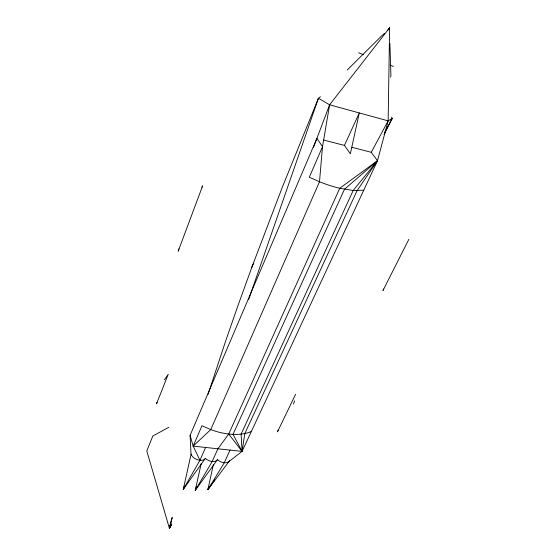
<?xml version="1.0" encoding="UTF-8"?>
<svg xmlns="http://www.w3.org/2000/svg" width="556" height="556" viewBox="0 0 556 556"><rect width="100%" height="100%" fill="white"/><g stroke="black" fill="none" stroke-linecap="round" stroke-linejoin="round"><path stroke-width="0.83" d="M228.801 461.688L242.082 451.382L377.503 160.691L388.144 120.861L389.61 27.8A32.86 27.995 -52.6 0 1 387.727 30.142M191.083 454.106L183.265 489.384L199.945 460.285L193.168 446.12L210.745 429.607L319.498 181.763L322.508 146.728L316.913 138.319L190.096 435.369L193.168 446.12L242.082 451.382L244.814 433.548L357.07 190.673L377.503 160.691L371.262 152.295L351.983 147.34M389.269 29.155A27.863 22.942 -50.7 0 1 389.61 27.8L329.604 104.799L322.508 146.728L309.31 177.267L319.498 181.763A55.086 18.584 23.6 0 0 339.758 188.275L353.178 190.486L363.742 190.228M213.323 464.719L207.875 489.676L229.058 461.383M201.196 463.558L195.219 490.434L217.452 459.624L218.689 460.66A7.756 4.747 24.7 0 0 229.572 460.695M293.624 404.073L294.485 400.82M208.041 394.419L225.43 341.669L237.996 305.543L252.493 265.504L253.779 263.245M178.928 248.914L178.184 251.222L202.648 185.808L201.863 187.296M157.042 402.224L156.514 403.837L168.218 374.327L164.437 379.713M217.452 459.624L216.784 460.465A7.798 4.802 24.2 0 1 206.568 459.416L205.324 458.38L183.265 489.384L184.37 486.125M196.615 486.389L195.219 490.434L212.17 461.529L217.896 448.782L228.718 434.034L339.758 188.275L377.503 160.691L353.178 190.486L241.109 434.132L242.082 451.382L228.718 434.034A47.726 27.181 23.5 0 1 210.745 429.607L201.981 425.729L193.168 446.12M208.722 487.223L207.875 489.676L211.259 484.769M171.074 523.3L169.378 528.2L146.791 450.958L152.824 435.994L168.815 427.3M248.595 299.719L318.442 98.252A133.489 122.959 -54.3 0 0 320.451 96.744M251.646 267.77L282.448 186.899L318.442 98.252L329.604 104.799L388.144 120.861L392.126 118.595A97.599 76.29 -47.3 0 1 391.66 117.045M170.914 524.141L169.378 528.2L171.269 525.309M313.535 147.257L329.604 104.799M278.111 430.219L277.479 431.824L295.611 394.294M383.577 289.03L382.959 290.573L408.848 239.344M170.379 525.795L169.378 528.2L172.165 517.553L169.378 528.2L171.026 525.17M183.265 489.384L183.953 487.814M170.768 525.038L169.378 528.2L171.429 524.377M388.832 29.565L389.61 27.8L388.713 29.447M199.945 460.285L205.602 447.455M208.945 487.313L207.875 489.676L224.256 462.759L230.052 450.089M344.435 145.401L359.28 112.944L350.363 153.797L344.435 145.401L323.585 140.036M384.064 134.677L392.126 118.595L390.924 119.832M371.262 152.295L388.144 120.861M384.279 133.03L392.126 118.595M213.685 481.26L214.651 479.856M347.319 69.924L382.292 35.257A32.86 27.995 -52.6 0 0 384.578 33.346M205.324 458.38L204.643 459.221A7.84 4.851 23.6 0 1 196.073 459.187A7.84 4.851 23.6 0 1 190.937 452.737L190.096 435.369M377.503 160.691L344.484 189.283L233.027 434.375L242.082 451.382M251.34 431.512C244.237 434.528 236.307 434.841 228.718 434.034M358.627 52.792L363.478 54.697M390.152 65.184L393.384 66.456M389.902 43.424L390.91 75.616A97.599 76.29 -47.3 0 0 390.583 77.145"/></g></svg>
